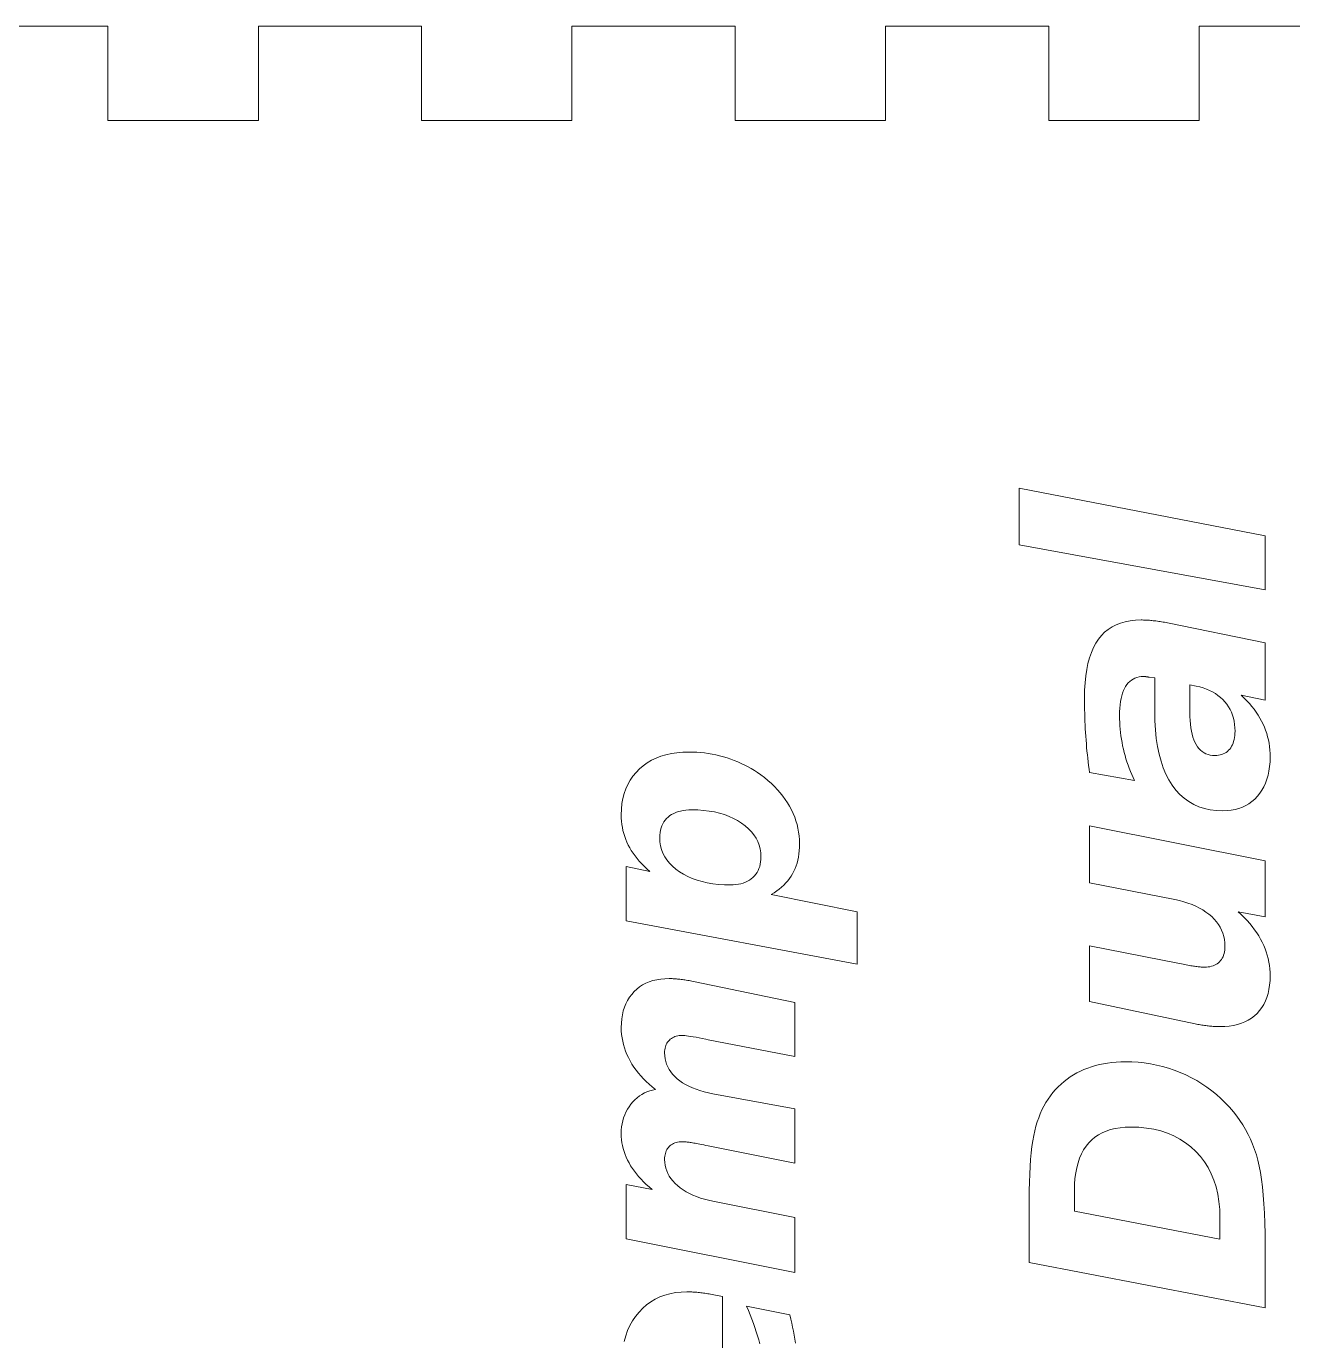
# Model space of a CAD drawing. Header units: millimetres. Extents: x 0 to 555, y 0 to 274.
# Drawn here: x 417.5 to 457.88, y 232.11 to 274 of the extents above; entities that cross this region are included whole.
import ezdxf

# ---------------------------------------------------------------- set-up
doc = ezdxf.new("R2010")
doc.units = ezdxf.units.MM
doc.layers.get('0').update_dxf_attribs({"linetype": 'CONTINUOUS', "lineweight": 0})
doc.layers.add('noname', color=1, linetype='CONTINUOUS', lineweight=0)

msp = doc.modelspace()

# ---------------------------------------------------------------- linework, layer by layer
for p, q in [((414.9, 274), (420.1, 274)), ((420.1, 274), (420.1, 271)), ((424.9, 271), (424.9, 274)), ((424.9, 274), (430.1, 274)), ((430.1, 274), (430.1, 271)), ((434.9, 271), (434.9, 274)), ((434.9, 274), (440.1, 274)), ((440.1, 274), (440.1, 271)), ((444.9, 271), (444.9, 274)), ((444.9, 274), (450.1, 274)), ((450.1, 274), (450.1, 271)), ((454.9, 271), (454.9, 274)), ((454.9, 274), (460.1, 274)), ((420.1, 271), (424.9, 271)), ((430.1, 271), (434.9, 271)), ((440.1, 271), (444.9, 271)), ((450.1, 271), (454.9, 271))]:
    msp.add_line(p, q)
for points in [[(449.16, 257.48), (449.16, 259.28), (457, 257.765), (457, 256.04), (449.16, 257.48)], [(453.89, 254.988), (457, 254.353), (457, 252.528), (456.237, 252.68), (456.33, 252.592), (456.417, 252.504), (456.499, 252.414), (456.576, 252.324), (456.648, 252.233), (456.715, 252.14), (456.778, 252.047), (456.835, 251.952), (456.888, 251.857), (456.935, 251.76), (456.978, 251.663), (457.016, 251.564), (457.05, 251.463), (457.079, 251.36), (457.104, 251.256), (457.124, 251.15), (457.14, 251.043), (457.151, 250.934), (457.158, 250.823), (457.16, 250.71), (457.156, 250.556), (457.144, 250.408), (457.123, 250.267), (457.095, 250.132), (457.058, 250.004), (457.013, 249.882), (456.96, 249.767), (456.899, 249.658), (456.83, 249.556), (456.753, 249.46), (456.668, 249.373), (456.578, 249.294), (456.483, 249.225), (456.381, 249.166), (456.274, 249.115), (456.162, 249.074), (456.044, 249.041), (455.92, 249.018), (455.79, 249.005), (455.655, 249), (455.449, 249.008), (455.253, 249.033), (455.067, 249.073), (454.89, 249.13), (454.724, 249.203), (454.567, 249.293), (454.421, 249.398), (454.284, 249.52), (454.157, 249.658), (454.04, 249.812), (453.934, 249.983), (453.838, 250.167), (453.754, 250.366), (453.682, 250.579), (453.62, 250.807), (453.57, 251.049), (453.53, 251.305), (453.502, 251.576), (453.486, 251.861), (453.48, 252.16), (453.48, 253.235), (453.3, 253.255), (453.284, 253.258), (453.27, 253.261), (453.256, 253.264), (453.243, 253.267), (453.231, 253.269), (453.22, 253.271), (453.21, 253.272), (453.201, 253.273), (453.192, 253.274), (453.185, 253.275), (453.178, 253.275), (453.171, 253.276), (453.165, 253.276), (453.158, 253.277), (453.152, 253.277), (453.146, 253.277), (453.14, 253.277), (453.134, 253.277), (453.128, 253.277), (453.123, 253.278), (453.049, 253.274), (452.979, 253.265), (452.913, 253.249), (452.85, 253.227), (452.791, 253.199), (452.736, 253.165), (452.685, 253.124), (452.637, 253.077), (452.593, 253.024), (452.553, 252.965), (452.516, 252.899), (452.483, 252.828), (452.454, 252.75), (452.429, 252.667), (452.408, 252.577), (452.391, 252.481), (452.377, 252.379), (452.368, 252.271), (452.362, 252.157), (452.36, 252.038), (452.361, 251.927), (452.365, 251.818), (452.371, 251.709), (452.379, 251.601), (452.39, 251.493), (452.403, 251.386), (452.419, 251.28), (452.437, 251.174), (452.457, 251.069), (452.48, 250.965), (452.505, 250.861), (452.533, 250.758), (452.563, 250.656), (452.595, 250.555), (452.63, 250.454), (452.667, 250.354), (452.707, 250.254), (452.749, 250.155), (452.793, 250.057), (452.84, 249.96), (451.4, 250.215), (451.385, 250.328), (451.37, 250.442), (451.357, 250.556), (451.344, 250.671), (451.332, 250.787), (451.32, 250.903), (451.31, 251.019), (451.3, 251.137), (451.291, 251.254), (451.283, 251.373), (451.274, 251.491), (451.267, 251.611), (451.261, 251.732), (451.255, 251.854), (451.251, 251.976), (451.247, 252.1), (451.244, 252.224), (451.242, 252.349), (451.24, 252.475), (451.24, 252.603), (451.244, 252.847), (451.258, 253.079), (451.28, 253.297), (451.312, 253.503), (451.352, 253.696), (451.401, 253.876), (451.459, 254.043), (451.526, 254.198), (451.602, 254.339), (451.688, 254.467), (451.781, 254.584), (451.884, 254.688), (451.997, 254.78), (452.118, 254.86), (452.249, 254.927), (452.39, 254.982), (452.54, 255.025), (452.699, 255.056), (452.867, 255.074), (453.045, 255.08), (453.081, 255.08), (453.117, 255.079), (453.155, 255.078), (453.193, 255.076), (453.231, 255.074), (453.271, 255.072), (453.311, 255.069), (453.351, 255.066), (453.393, 255.062), (453.435, 255.058), (453.477, 255.053), (453.52, 255.048), (453.564, 255.042), (453.609, 255.036), (453.654, 255.029), (453.7, 255.021), (453.746, 255.014), (453.793, 255.005), (453.841, 254.997), (453.89, 254.988)], [(454.6, 252.14), (454.602, 252.007), (454.608, 251.88), (454.618, 251.76), (454.632, 251.647), (454.651, 251.541), (454.673, 251.441), (454.699, 251.347), (454.73, 251.261), (454.764, 251.181), (454.803, 251.108), (454.845, 251.041), (454.891, 250.982), (454.941, 250.93), (454.995, 250.885), (455.053, 250.847), (455.115, 250.816), (455.18, 250.791), (455.25, 250.774), (455.323, 250.763), (455.4, 250.76), (455.458, 250.762), (455.514, 250.768), (455.567, 250.778), (455.618, 250.793), (455.666, 250.811), (455.712, 250.834), (455.755, 250.86), (455.796, 250.891), (455.834, 250.926), (455.87, 250.965), (455.902, 251.008), (455.931, 251.054), (455.957, 251.103), (455.979, 251.156), (455.997, 251.211), (456.013, 251.27), (456.025, 251.331), (456.033, 251.396), (456.038, 251.464), (456.04, 251.535), (456.037, 251.645), (456.027, 251.752), (456.011, 251.854), (455.988, 251.953), (455.959, 252.049), (455.923, 252.14), (455.881, 252.228), (455.832, 252.313), (455.777, 252.393), (455.715, 252.47), (455.647, 252.543), (455.574, 252.611), (455.496, 252.674), (455.413, 252.732), (455.324, 252.785), (455.23, 252.833), (455.13, 252.876), (455.025, 252.914), (454.915, 252.947), (454.8, 252.975), (454.6, 253.017), (454.6, 252.14)], [(441.251, 246.331), (443.997, 245.779), (443.997, 244.114), (436.624, 245.496), (436.624, 247.226), (437.38, 247.068), (437.289, 247.149), (437.204, 247.23), (437.123, 247.312), (437.047, 247.395), (436.976, 247.478), (436.909, 247.563), (436.848, 247.648), (436.792, 247.734), (436.74, 247.821), (436.694, 247.908), (436.651, 247.997), (436.613, 248.088), (436.58, 248.18), (436.551, 248.274), (436.526, 248.37), (436.506, 248.467), (436.49, 248.566), (436.479, 248.667), (436.473, 248.769), (436.47, 248.873), (436.476, 249.054), (436.494, 249.227), (436.523, 249.392), (436.563, 249.55), (436.616, 249.7), (436.679, 249.842), (436.755, 249.977), (436.842, 250.104), (436.941, 250.223), (437.051, 250.334), (437.171, 250.437), (437.299, 250.528), (437.436, 250.609), (437.582, 250.678), (437.735, 250.738), (437.897, 250.786), (438.068, 250.824), (438.247, 250.85), (438.434, 250.867), (438.63, 250.872), (438.755, 250.87), (438.879, 250.865), (439.002, 250.855), (439.124, 250.842), (439.246, 250.825), (439.367, 250.805), (439.488, 250.78), (439.607, 250.752), (439.726, 250.72), (439.845, 250.685), (439.961, 250.646), (440.076, 250.603), (440.188, 250.558), (440.299, 250.509), (440.407, 250.456), (440.513, 250.401), (440.617, 250.342), (440.72, 250.279), (440.82, 250.214), (440.918, 250.145), (441.036, 250.055), (441.149, 249.963), (441.256, 249.868), (441.357, 249.771), (441.452, 249.672), (441.541, 249.571), (441.624, 249.467), (441.702, 249.361), (441.773, 249.252), (441.839, 249.142), (441.899, 249.029), (441.952, 248.916), (442, 248.8), (442.04, 248.683), (442.075, 248.564), (442.103, 248.444), (442.125, 248.322), (442.141, 248.198), (442.15, 248.073), (442.154, 247.946), (442.151, 247.836), (442.145, 247.728), (442.134, 247.625), (442.119, 247.524), (442.099, 247.427), (442.075, 247.333), (442.047, 247.242), (442.014, 247.155), (441.977, 247.072), (441.935, 246.991), (441.889, 246.914), (441.837, 246.84), (441.781, 246.767), (441.72, 246.698), (441.654, 246.631), (441.583, 246.566), (441.507, 246.503), (441.427, 246.444), (441.341, 246.386), (441.251, 246.331)], [(441.251, 246.331), (443.997, 245.779), (443.997, 244.114), (436.624, 245.496), (436.624, 247.226), (437.38, 247.068), (437.289, 247.149), (437.204, 247.23), (437.123, 247.312), (437.047, 247.395), (436.976, 247.478), (436.909, 247.563), (436.848, 247.648), (436.792, 247.734), (436.74, 247.821), (436.694, 247.908), (436.651, 247.997), (436.613, 248.088), (436.58, 248.18), (436.551, 248.274), (436.526, 248.37), (436.506, 248.467), (436.49, 248.566), (436.479, 248.667), (436.473, 248.769), (436.47, 248.873), (436.476, 249.054), (436.494, 249.227), (436.523, 249.392), (436.563, 249.55), (436.616, 249.7), (436.679, 249.842), (436.755, 249.977), (436.842, 250.104), (436.941, 250.223), (437.051, 250.334), (437.171, 250.437), (437.299, 250.528), (437.436, 250.609), (437.582, 250.678), (437.735, 250.738), (437.897, 250.786), (438.068, 250.824), (438.247, 250.85), (438.434, 250.867), (438.63, 250.872), (438.755, 250.87), (438.879, 250.865), (439.002, 250.855), (439.124, 250.842), (439.246, 250.825), (439.367, 250.805), (439.488, 250.78), (439.607, 250.752), (439.726, 250.72), (439.845, 250.685), (439.961, 250.646), (440.076, 250.603), (440.188, 250.558), (440.299, 250.509), (440.407, 250.456), (440.513, 250.401), (440.617, 250.342), (440.72, 250.279), (440.82, 250.214), (440.918, 250.145), (441.036, 250.055), (441.149, 249.963), (441.256, 249.868), (441.357, 249.771), (441.452, 249.672), (441.541, 249.571), (441.624, 249.467), (441.702, 249.361), (441.773, 249.252), (441.839, 249.142), (441.899, 249.029), (441.952, 248.916), (442, 248.8), (442.04, 248.683), (442.075, 248.564), (442.103, 248.444), (442.125, 248.322), (442.141, 248.198), (442.15, 248.073), (442.154, 247.946), (442.151, 247.836), (442.145, 247.728), (442.134, 247.625), (442.119, 247.524), (442.099, 247.427), (442.075, 247.333), (442.047, 247.242), (442.014, 247.155), (441.977, 247.072), (441.935, 246.991), (441.889, 246.914), (441.837, 246.84), (441.781, 246.767), (441.72, 246.698), (441.654, 246.631), (441.583, 246.566), (441.507, 246.503), (441.427, 246.444), (441.341, 246.386), (441.251, 246.331)], [(437.699, 248.141), (437.705, 248.01), (437.724, 247.885), (437.756, 247.764), (437.799, 247.648), (437.856, 247.537), (437.925, 247.431), (438.006, 247.33), (438.1, 247.234), (438.207, 247.142), (438.326, 247.056), (438.455, 246.976), (438.591, 246.905), (438.735, 246.842), (438.887, 246.787), (439.046, 246.741), (439.213, 246.703), (439.387, 246.674), (439.569, 246.653), (439.758, 246.64), (439.955, 246.636), (440.044, 246.638), (440.129, 246.646), (440.21, 246.657), (440.287, 246.674), (440.36, 246.695), (440.43, 246.722), (440.495, 246.752), (440.557, 246.788), (440.614, 246.828), (440.668, 246.874), (440.717, 246.923), (440.76, 246.976), (440.799, 247.033), (440.832, 247.093), (440.861, 247.157), (440.884, 247.225), (440.902, 247.297), (440.915, 247.372), (440.922, 247.451), (440.925, 247.534), (440.919, 247.661), (440.9, 247.785), (440.869, 247.903), (440.826, 248.017), (440.771, 248.127), (440.703, 248.232), (440.623, 248.332), (440.53, 248.428), (440.425, 248.52), (440.308, 248.606), (440.181, 248.687), (440.047, 248.758), (439.907, 248.822), (439.759, 248.877), (439.604, 248.923), (439.443, 248.961), (439.274, 248.991), (439.098, 249.012), (438.916, 249.025), (438.726, 249.029), (438.628, 249.027), (438.535, 249.02), (438.447, 249.008), (438.364, 248.992), (438.285, 248.972), (438.211, 248.947), (438.142, 248.917), (438.077, 248.883), (438.018, 248.844), (437.963, 248.801), (437.913, 248.753), (437.868, 248.701), (437.829, 248.646), (437.794, 248.586), (437.765, 248.522), (437.741, 248.454), (437.723, 248.382), (437.71, 248.305), (437.702, 248.225), (437.699, 248.141)], [(437.699, 248.141), (437.705, 248.01), (437.724, 247.885), (437.756, 247.764), (437.799, 247.648), (437.856, 247.537), (437.925, 247.431), (438.006, 247.33), (438.1, 247.234), (438.207, 247.142), (438.326, 247.056), (438.455, 246.976), (438.591, 246.905), (438.735, 246.842), (438.887, 246.787), (439.046, 246.741), (439.213, 246.703), (439.387, 246.674), (439.569, 246.653), (439.758, 246.64), (439.955, 246.636), (440.044, 246.638), (440.129, 246.646), (440.21, 246.657), (440.287, 246.674), (440.36, 246.695), (440.43, 246.722), (440.495, 246.752), (440.557, 246.788), (440.614, 246.828), (440.668, 246.874), (440.717, 246.923), (440.76, 246.976), (440.799, 247.033), (440.832, 247.093), (440.861, 247.157), (440.884, 247.225), (440.902, 247.297), (440.915, 247.372), (440.922, 247.451), (440.925, 247.534), (440.919, 247.661), (440.9, 247.785), (440.869, 247.903), (440.826, 248.017), (440.771, 248.127), (440.703, 248.232), (440.623, 248.332), (440.53, 248.428), (440.425, 248.52), (440.308, 248.606), (440.181, 248.687), (440.047, 248.758), (439.907, 248.822), (439.759, 248.877), (439.604, 248.923), (439.443, 248.961), (439.274, 248.991), (439.098, 249.012), (438.916, 249.025), (438.726, 249.029), (438.628, 249.027), (438.535, 249.02), (438.447, 249.008), (438.364, 248.992), (438.285, 248.972), (438.211, 248.947), (438.142, 248.917), (438.077, 248.883), (438.018, 248.844), (437.963, 248.801), (437.913, 248.753), (437.868, 248.701), (437.829, 248.646), (437.794, 248.586), (437.765, 248.522), (437.741, 248.454), (437.723, 248.382), (437.71, 248.305), (437.702, 248.225), (437.699, 248.141)], [(454.772, 242.208), (451.4, 242.92), (451.4, 244.692), (454.275, 244.132), (454.33, 244.121), (454.384, 244.11), (454.436, 244.099), (454.486, 244.089), (454.534, 244.08), (454.581, 244.071), (454.627, 244.063), (454.67, 244.056), (454.712, 244.049), (454.752, 244.043), (454.791, 244.037), (454.828, 244.033), (454.864, 244.028), (454.897, 244.025), (454.929, 244.022), (454.96, 244.019), (454.989, 244.017), (455.016, 244.016), (455.041, 244.015), (455.065, 244.015), (455.126, 244.017), (455.184, 244.022), (455.239, 244.031), (455.291, 244.043), (455.341, 244.058), (455.388, 244.077), (455.432, 244.1), (455.473, 244.125), (455.512, 244.155), (455.548, 244.188), (455.58, 244.224), (455.61, 244.262), (455.635, 244.305), (455.658, 244.35), (455.677, 244.398), (455.692, 244.449), (455.704, 244.502), (455.713, 244.56), (455.718, 244.619), (455.72, 244.683), (455.716, 244.79), (455.703, 244.895), (455.682, 244.997), (455.652, 245.096), (455.614, 245.192), (455.568, 245.285), (455.513, 245.374), (455.45, 245.461), (455.378, 245.544), (455.298, 245.625), (455.209, 245.702), (455.114, 245.773), (455.013, 245.84), (454.905, 245.901), (454.79, 245.958), (454.669, 246.01), (454.541, 246.057), (454.406, 246.099), (454.265, 246.136), (454.118, 246.168), (451.4, 246.7), (451.4, 248.52), (457, 247.4), (457, 245.62), (456.14, 245.782), (456.24, 245.69), (456.335, 245.596), (456.424, 245.501), (456.509, 245.405), (456.588, 245.308), (456.662, 245.21), (456.731, 245.112), (456.795, 245.012), (456.854, 244.912), (456.907, 244.81), (456.955, 244.708), (456.998, 244.605), (457.036, 244.5), (457.069, 244.395), (457.097, 244.288), (457.12, 244.18), (457.137, 244.071), (457.15, 243.961), (457.157, 243.85), (457.16, 243.738), (457.156, 243.587), (457.143, 243.443), (457.123, 243.307), (457.094, 243.177), (457.056, 243.054), (457.011, 242.938), (456.957, 242.829), (456.894, 242.726), (456.824, 242.631), (456.745, 242.543), (456.658, 242.462), (456.564, 242.39), (456.464, 242.327), (456.356, 242.272), (456.242, 242.226), (456.121, 242.188), (455.993, 242.158), (455.858, 242.137), (455.716, 242.124), (455.567, 242.12), (455.531, 242.12), (455.495, 242.121), (455.458, 242.122), (455.42, 242.124), (455.382, 242.126), (455.344, 242.128), (455.306, 242.131), (455.267, 242.134), (455.227, 242.138), (455.188, 242.142), (455.147, 242.147), (455.107, 242.152), (455.066, 242.158), (455.025, 242.164), (454.984, 242.17), (454.942, 242.177), (454.9, 242.184), (454.858, 242.191), (454.815, 242.199), (454.772, 242.208)], [(437.565, 240.12), (437.461, 240.201), (437.363, 240.285), (437.269, 240.37), (437.18, 240.458), (437.097, 240.548), (437.018, 240.64), (436.945, 240.734), (436.876, 240.83), (436.812, 240.929), (436.754, 241.03), (436.7, 241.132), (436.652, 241.236), (436.609, 241.34), (436.572, 241.445), (436.541, 241.551), (436.516, 241.658), (436.496, 241.765), (436.482, 241.874), (436.473, 241.983), (436.47, 242.093), (436.475, 242.235), (436.487, 242.37), (436.507, 242.5), (436.536, 242.623), (436.573, 242.741), (436.618, 242.852), (436.671, 242.957), (436.733, 243.056), (436.803, 243.149), (436.881, 243.235), (436.965, 243.315), (437.056, 243.386), (437.153, 243.448), (437.256, 243.502), (437.365, 243.548), (437.48, 243.586), (437.601, 243.615), (437.729, 243.636), (437.862, 243.649), (438.002, 243.653), (438.032, 243.653), (438.063, 243.652), (438.095, 243.651), (438.128, 243.649), (438.161, 243.647), (438.196, 243.644), (438.231, 243.641), (438.267, 243.637), (438.304, 243.633), (438.342, 243.629), (438.381, 243.624), (438.42, 243.619), (438.461, 243.614), (438.503, 243.608), (438.545, 243.601), (438.589, 243.594), (438.634, 243.587), (438.68, 243.579), (438.726, 243.57), (438.774, 243.562), (442, 242.885), (442, 241.164), (439.24, 241.702), (439.168, 241.716), (439.055, 241.74), (438.951, 241.761), (438.854, 241.78), (438.767, 241.796), (438.687, 241.81), (438.616, 241.821), (438.554, 241.83), (438.5, 241.836), (438.454, 241.84), (438.417, 241.841), (438.366, 241.839), (438.317, 241.835), (438.27, 241.827), (438.225, 241.817), (438.183, 241.804), (438.143, 241.787), (438.105, 241.768), (438.069, 241.746), (438.035, 241.72), (438.004, 241.692), (437.975, 241.661), (437.95, 241.628), (437.927, 241.593), (437.907, 241.556), (437.891, 241.516), (437.877, 241.475), (437.866, 241.431), (437.859, 241.385), (437.854, 241.337), (437.853, 241.286), (437.857, 241.19), (437.869, 241.097), (437.889, 241.007), (437.917, 240.92), (437.953, 240.836), (437.997, 240.755), (438.049, 240.677), (438.109, 240.602), (438.177, 240.53), (438.254, 240.461), (438.337, 240.395), (438.427, 240.333), (438.524, 240.275), (438.627, 240.221), (438.738, 240.17), (438.855, 240.124), (438.98, 240.081), (439.111, 240.042), (439.249, 240.007), (439.394, 239.976), (442, 239.506), (442, 237.768), (439.238, 238.322), (439.168, 238.336), (439.103, 238.349), (439.04, 238.362), (438.981, 238.373), (438.926, 238.384), (438.874, 238.393), (438.826, 238.402), (438.781, 238.41), (438.74, 238.417), (438.702, 238.423), (438.667, 238.429), (438.633, 238.434), (438.6, 238.438), (438.569, 238.442), (438.539, 238.445), (438.511, 238.447), (438.485, 238.449), (438.46, 238.451), (438.436, 238.452), (438.414, 238.452), (438.363, 238.451), (438.313, 238.446), (438.266, 238.439), (438.222, 238.428), (438.179, 238.415), (438.139, 238.398), (438.101, 238.379), (438.066, 238.357), (438.033, 238.331), (438.002, 238.303), (437.973, 238.272), (437.948, 238.239), (437.926, 238.203), (437.906, 238.165), (437.89, 238.125), (437.877, 238.082), (437.866, 238.037), (437.859, 237.99), (437.854, 237.94), (437.853, 237.888), (437.857, 237.794), (437.869, 237.703), (437.89, 237.613), (437.919, 237.526), (437.957, 237.442), (438.002, 237.359), (438.056, 237.279), (438.119, 237.201), (438.189, 237.126), (438.268, 237.053), (438.354, 236.983), (438.445, 236.918), (438.543, 236.858), (438.646, 236.802), (438.756, 236.75), (438.871, 236.702), (438.993, 236.659), (439.12, 236.62), (439.254, 236.586), (439.394, 236.556), (442, 236.038), (442, 234.283), (436.624, 235.358), (436.624, 237.091), (437.454, 236.933), (437.359, 237.013), (437.268, 237.093), (437.182, 237.175), (437.102, 237.258), (437.025, 237.341), (436.954, 237.426), (436.888, 237.512), (436.826, 237.599), (436.769, 237.686), (436.718, 237.775), (436.671, 237.865), (436.629, 237.956), (436.592, 238.048), (436.559, 238.14), (436.532, 238.234), (436.51, 238.328), (436.493, 238.422), (436.48, 238.518), (436.473, 238.614), (436.47, 238.711), (436.473, 238.819), (436.483, 238.923), (436.498, 239.024), (436.52, 239.122), (436.547, 239.218), (436.581, 239.31), (436.621, 239.399), (436.667, 239.485), (436.719, 239.567), (436.778, 239.647), (436.84, 239.723), (436.907, 239.792), (436.976, 239.855), (437.05, 239.912), (437.127, 239.962), (437.207, 240.006), (437.291, 240.044), (437.379, 240.076), (437.47, 240.101), (437.565, 240.12)], [(437.565, 240.12), (437.461, 240.201), (437.363, 240.285), (437.269, 240.37), (437.18, 240.458), (437.097, 240.548), (437.018, 240.64), (436.945, 240.734), (436.876, 240.83), (436.812, 240.929), (436.754, 241.03), (436.7, 241.132), (436.652, 241.236), (436.609, 241.34), (436.572, 241.445), (436.541, 241.551), (436.516, 241.658), (436.496, 241.765), (436.482, 241.874), (436.473, 241.983), (436.47, 242.093), (436.475, 242.235), (436.487, 242.37), (436.507, 242.5), (436.536, 242.623), (436.573, 242.741), (436.618, 242.852), (436.671, 242.957), (436.733, 243.056), (436.803, 243.149), (436.881, 243.235), (436.965, 243.315), (437.056, 243.386), (437.153, 243.448), (437.256, 243.502), (437.365, 243.548), (437.48, 243.586), (437.601, 243.615), (437.729, 243.636), (437.862, 243.649), (438.002, 243.653), (438.032, 243.653), (438.063, 243.652), (438.095, 243.651), (438.128, 243.649), (438.161, 243.647), (438.196, 243.644), (438.231, 243.641), (438.267, 243.637), (438.304, 243.633), (438.342, 243.629), (438.381, 243.624), (438.42, 243.619), (438.461, 243.614), (438.503, 243.608), (438.545, 243.601), (438.589, 243.594), (438.634, 243.587), (438.68, 243.579), (438.726, 243.57), (438.774, 243.562), (442, 242.885), (442, 241.164), (439.24, 241.702), (439.168, 241.716), (439.055, 241.74), (438.951, 241.761), (438.854, 241.78), (438.767, 241.796), (438.687, 241.81), (438.616, 241.821), (438.554, 241.83), (438.5, 241.836), (438.454, 241.84), (438.417, 241.841), (438.366, 241.839), (438.317, 241.835), (438.27, 241.827), (438.225, 241.817), (438.183, 241.804), (438.143, 241.787), (438.105, 241.768), (438.069, 241.746), (438.035, 241.72), (438.004, 241.692), (437.975, 241.661), (437.95, 241.628), (437.927, 241.593), (437.907, 241.556), (437.891, 241.516), (437.877, 241.475), (437.866, 241.431), (437.859, 241.385), (437.854, 241.337), (437.853, 241.286), (437.857, 241.19), (437.869, 241.097), (437.889, 241.007), (437.917, 240.92), (437.953, 240.836), (437.997, 240.755), (438.049, 240.677), (438.109, 240.602), (438.177, 240.53), (438.254, 240.461), (438.337, 240.395), (438.427, 240.333), (438.524, 240.275), (438.627, 240.221), (438.738, 240.17), (438.855, 240.124), (438.98, 240.081), (439.111, 240.042), (439.249, 240.007), (439.394, 239.976), (442, 239.506), (442, 237.768), (439.238, 238.322), (439.168, 238.336), (439.103, 238.349), (439.04, 238.362), (438.981, 238.373), (438.926, 238.384), (438.874, 238.393), (438.826, 238.402), (438.781, 238.41), (438.74, 238.417), (438.702, 238.423), (438.667, 238.429), (438.633, 238.434), (438.6, 238.438), (438.569, 238.442), (438.539, 238.445), (438.511, 238.447), (438.485, 238.449), (438.46, 238.451), (438.436, 238.452), (438.414, 238.452), (438.363, 238.451), (438.313, 238.446), (438.266, 238.439), (438.222, 238.428), (438.179, 238.415), (438.139, 238.398), (438.101, 238.379), (438.066, 238.357), (438.033, 238.331), (438.002, 238.303), (437.973, 238.272), (437.948, 238.239), (437.926, 238.203), (437.906, 238.165), (437.89, 238.125), (437.877, 238.082), (437.866, 238.037), (437.859, 237.99), (437.854, 237.94), (437.853, 237.888), (437.857, 237.794), (437.869, 237.703), (437.89, 237.613), (437.919, 237.526), (437.957, 237.442), (438.002, 237.359), (438.056, 237.279), (438.119, 237.201), (438.189, 237.126), (438.268, 237.053), (438.354, 236.983), (438.445, 236.918), (438.543, 236.858), (438.646, 236.802), (438.756, 236.75), (438.871, 236.702), (438.993, 236.659), (439.12, 236.62), (439.254, 236.586), (439.394, 236.556), (442, 236.038), (442, 234.283), (436.624, 235.358), (436.624, 237.091), (437.454, 236.933), (437.359, 237.013), (437.268, 237.093), (437.182, 237.175), (437.102, 237.258), (437.025, 237.341), (436.954, 237.426), (436.888, 237.512), (436.826, 237.599), (436.769, 237.686), (436.718, 237.775), (436.671, 237.865), (436.629, 237.956), (436.592, 238.048), (436.559, 238.14), (436.532, 238.234), (436.51, 238.328), (436.493, 238.422), (436.48, 238.518), (436.473, 238.614), (436.47, 238.711), (436.473, 238.819), (436.483, 238.923), (436.498, 239.024), (436.52, 239.122), (436.547, 239.218), (436.581, 239.31), (436.621, 239.399), (436.667, 239.485), (436.719, 239.567), (436.778, 239.647), (436.84, 239.723), (436.907, 239.792), (436.976, 239.855), (437.05, 239.912), (437.127, 239.962), (437.207, 240.006), (437.291, 240.044), (437.379, 240.076), (437.47, 240.101), (437.565, 240.12)], [(449.48, 234.6), (449.48, 236.608), (449.482, 236.893), (449.487, 237.163), (449.496, 237.419), (449.508, 237.66), (449.524, 237.887), (449.543, 238.099), (449.566, 238.296), (449.592, 238.479), (449.622, 238.647), (449.655, 238.8), (449.692, 238.944), (449.733, 239.083), (449.78, 239.217), (449.831, 239.346), (449.886, 239.471), (449.947, 239.59), (450.012, 239.704), (450.081, 239.814), (450.156, 239.918), (450.235, 240.017), (450.318, 240.113), (450.405, 240.203), (450.495, 240.288), (450.589, 240.369), (450.686, 240.445), (450.787, 240.516), (450.891, 240.582), (450.999, 240.644), (451.11, 240.701), (451.225, 240.752), (451.343, 240.8), (451.464, 240.842), (451.588, 240.879), (451.715, 240.911), (451.846, 240.938), (451.979, 240.96), (452.115, 240.978), (452.255, 240.99), (452.397, 240.998), (452.543, 241), (452.746, 240.996), (452.947, 240.983), (453.145, 240.962), (453.342, 240.933), (453.536, 240.895), (453.727, 240.849), (453.916, 240.794), (454.103, 240.731), (454.288, 240.66), (454.47, 240.58), (454.648, 240.493), (454.82, 240.399), (454.986, 240.299), (455.146, 240.191), (455.301, 240.077), (455.45, 239.956), (455.593, 239.828), (455.73, 239.693), (455.862, 239.551), (455.988, 239.403), (456.094, 239.268), (456.195, 239.129), (456.289, 238.986), (456.377, 238.838), (456.458, 238.686), (456.533, 238.53), (456.602, 238.37), (456.664, 238.205), (456.72, 238.036), (456.77, 237.863), (456.814, 237.678), (456.853, 237.475), (456.887, 237.253), (456.917, 237.012), (456.942, 236.752), (456.963, 236.473), (456.979, 236.176), (456.991, 235.859), (456.998, 235.524), (457, 235.17), (457, 233.16), (449.48, 234.6)], [(450.92, 236.235), (455.56, 235.347), (455.56, 236.032), (455.552, 236.293), (455.529, 236.543), (455.491, 236.782), (455.437, 237.01), (455.368, 237.226), (455.284, 237.432), (455.184, 237.626), (455.069, 237.809), (454.938, 237.981), (454.793, 238.142), (454.633, 238.29), (454.463, 238.422), (454.282, 238.539), (454.09, 238.64), (453.887, 238.726), (453.674, 238.796), (453.45, 238.85), (453.215, 238.889), (452.969, 238.912), (452.712, 238.92), (452.54, 238.915), (452.376, 238.9), (452.22, 238.874), (452.074, 238.839), (451.936, 238.793), (451.806, 238.737), (451.685, 238.671), (451.573, 238.595), (451.47, 238.509), (451.375, 238.412), (451.289, 238.306), (451.211, 238.19), (451.143, 238.063), (451.084, 237.927), (451.034, 237.781), (450.993, 237.625), (450.961, 237.459), (450.938, 237.284), (450.925, 237.098), (450.92, 236.903), (450.92, 236.235)], [(436.561, 232.083), (436.612, 232.262), (436.674, 232.432), (436.748, 232.593), (436.833, 232.744), (436.929, 232.887), (437.037, 233.021), (437.154, 233.144), (437.279, 233.254), (437.412, 233.351), (437.553, 233.436), (437.702, 233.507), (437.859, 233.565), (438.024, 233.61), (438.196, 233.643), (438.377, 233.662), (438.566, 233.669), (438.603, 233.669), (438.641, 233.668), (438.68, 233.667), (438.719, 233.665), (438.758, 233.663), (438.798, 233.66), (438.838, 233.657), (438.879, 233.653), (438.92, 233.649), (438.962, 233.645), (439.004, 233.64), (439.047, 233.635), (439.09, 233.629), (439.135, 233.623), (439.18, 233.616), (439.226, 233.609), (439.273, 233.6), (439.32, 233.592), (439.369, 233.583), (439.418, 233.573)], [(436.561, 232.083), (436.612, 232.262), (436.674, 232.432), (436.748, 232.593), (436.833, 232.744), (436.929, 232.887), (437.037, 233.021), (437.154, 233.144), (437.279, 233.254), (437.412, 233.351), (437.553, 233.436), (437.702, 233.507), (437.859, 233.565), (438.024, 233.61), (438.196, 233.643), (438.377, 233.662), (438.566, 233.669), (438.603, 233.669), (438.641, 233.668), (438.68, 233.667), (438.719, 233.665), (438.758, 233.663), (438.798, 233.66), (438.838, 233.657), (438.879, 233.653), (438.92, 233.649), (438.962, 233.645), (439.004, 233.64), (439.047, 233.635), (439.09, 233.629), (439.135, 233.623), (439.18, 233.616), (439.226, 233.609), (439.273, 233.6), (439.32, 233.592), (439.369, 233.583), (439.418, 233.573)], [(439.418, 233.573), (439.696, 233.522), (439.696, 229.378)], [(439.418, 233.573), (439.696, 233.522), (439.696, 229.378)], [(440.892, 232.01), (440.856, 232.138), (440.818, 232.268), (440.776, 232.398), (440.732, 232.53), (440.684, 232.663), (440.633, 232.797), (440.58, 232.933), (440.523, 233.07), (440.464, 233.208), (441.846, 232.932), (441.877, 232.803), (441.906, 232.675), (441.933, 232.547), (441.958, 232.419), (441.982, 232.291), (442.004, 232.163), (442.025, 232.035)], [(440.892, 232.01), (440.856, 232.138), (440.818, 232.268), (440.776, 232.398), (440.732, 232.53), (440.684, 232.663), (440.633, 232.797), (440.58, 232.933), (440.523, 233.07), (440.464, 233.208), (441.846, 232.932), (441.877, 232.803), (441.906, 232.675), (441.933, 232.547), (441.958, 232.419), (441.982, 232.291), (442.004, 232.163), (442.025, 232.035)]]:
    msp.add_lwpolyline(points)
at = {"layer": 'noname'}
for points in [[(449.16, 257.48), (449.16, 259.28), (457, 257.765), (457, 256.04), (449.16, 257.48)], [(453.89, 254.988), (457, 254.353), (457, 252.528), (456.237, 252.68), (456.33, 252.592), (456.417, 252.504), (456.499, 252.414), (456.576, 252.324), (456.648, 252.233), (456.715, 252.14), (456.778, 252.047), (456.835, 251.952), (456.888, 251.857), (456.935, 251.76), (456.978, 251.663), (457.016, 251.564), (457.05, 251.463), (457.079, 251.36), (457.104, 251.256), (457.124, 251.15), (457.14, 251.043), (457.151, 250.934), (457.158, 250.823), (457.16, 250.71), (457.156, 250.556), (457.144, 250.408), (457.123, 250.267), (457.095, 250.132), (457.058, 250.004), (457.013, 249.882), (456.96, 249.767), (456.899, 249.658), (456.83, 249.556), (456.753, 249.46), (456.668, 249.373), (456.578, 249.294), (456.483, 249.225), (456.381, 249.166), (456.274, 249.115), (456.162, 249.074), (456.044, 249.041), (455.92, 249.018), (455.79, 249.005), (455.655, 249), (455.449, 249.008), (455.253, 249.033), (455.067, 249.073), (454.89, 249.13), (454.724, 249.203), (454.567, 249.293), (454.421, 249.398), (454.284, 249.52), (454.157, 249.658), (454.04, 249.812), (453.934, 249.983), (453.838, 250.167), (453.754, 250.366), (453.682, 250.579), (453.62, 250.807), (453.57, 251.049), (453.53, 251.305), (453.502, 251.576), (453.486, 251.861), (453.48, 252.16), (453.48, 253.235), (453.3, 253.255), (453.284, 253.258), (453.27, 253.261), (453.256, 253.264), (453.243, 253.267), (453.231, 253.269), (453.22, 253.271), (453.21, 253.272), (453.201, 253.273), (453.192, 253.274), (453.185, 253.275), (453.178, 253.275), (453.171, 253.276), (453.165, 253.276), (453.158, 253.277), (453.152, 253.277), (453.146, 253.277), (453.14, 253.277), (453.134, 253.277), (453.128, 253.277), (453.123, 253.278), (453.049, 253.274), (452.979, 253.265), (452.913, 253.249), (452.85, 253.227), (452.791, 253.199), (452.736, 253.165), (452.685, 253.124), (452.637, 253.077), (452.593, 253.024), (452.553, 252.965), (452.516, 252.899), (452.483, 252.828), (452.454, 252.75), (452.429, 252.667), (452.408, 252.577), (452.391, 252.481), (452.377, 252.379), (452.368, 252.271), (452.362, 252.157), (452.36, 252.038), (452.361, 251.927), (452.365, 251.818), (452.371, 251.709), (452.379, 251.601), (452.39, 251.493), (452.403, 251.386), (452.419, 251.28), (452.437, 251.174), (452.457, 251.069), (452.48, 250.965), (452.505, 250.861), (452.533, 250.758), (452.563, 250.656), (452.595, 250.555), (452.63, 250.454), (452.667, 250.354), (452.707, 250.254), (452.749, 250.155), (452.793, 250.057), (452.84, 249.96), (451.4, 250.215), (451.385, 250.328), (451.37, 250.442), (451.357, 250.556), (451.344, 250.671), (451.332, 250.787), (451.32, 250.903), (451.31, 251.019), (451.3, 251.137), (451.291, 251.254), (451.283, 251.373), (451.274, 251.491), (451.267, 251.611), (451.261, 251.732), (451.255, 251.854), (451.251, 251.976), (451.247, 252.1), (451.244, 252.224), (451.242, 252.349), (451.24, 252.475), (451.24, 252.603), (451.244, 252.847), (451.258, 253.079), (451.28, 253.297), (451.312, 253.503), (451.352, 253.696), (451.401, 253.876), (451.459, 254.043), (451.526, 254.198), (451.602, 254.339), (451.688, 254.467), (451.781, 254.584), (451.884, 254.688), (451.997, 254.78), (452.118, 254.86), (452.249, 254.927), (452.39, 254.982), (452.54, 255.025), (452.699, 255.056), (452.867, 255.074), (453.045, 255.08), (453.081, 255.08), (453.117, 255.079), (453.155, 255.078), (453.193, 255.076), (453.231, 255.074), (453.271, 255.072), (453.311, 255.069), (453.351, 255.066), (453.393, 255.062), (453.435, 255.058), (453.477, 255.053), (453.52, 255.048), (453.564, 255.042), (453.609, 255.036), (453.654, 255.029), (453.7, 255.021), (453.746, 255.014), (453.793, 255.005), (453.841, 254.997), (453.89, 254.988)], [(454.6, 252.14), (454.602, 252.007), (454.608, 251.88), (454.618, 251.76), (454.632, 251.647), (454.651, 251.541), (454.673, 251.441), (454.699, 251.347), (454.73, 251.261), (454.764, 251.181), (454.803, 251.108), (454.845, 251.041), (454.891, 250.982), (454.941, 250.93), (454.995, 250.885), (455.053, 250.847), (455.115, 250.816), (455.18, 250.791), (455.25, 250.774), (455.323, 250.763), (455.4, 250.76), (455.458, 250.762), (455.514, 250.768), (455.567, 250.778), (455.618, 250.793), (455.666, 250.811), (455.712, 250.834), (455.755, 250.86), (455.796, 250.891), (455.834, 250.926), (455.87, 250.965), (455.902, 251.008), (455.931, 251.054), (455.957, 251.103), (455.979, 251.156), (455.997, 251.211), (456.013, 251.27), (456.025, 251.331), (456.033, 251.396), (456.038, 251.464), (456.04, 251.535), (456.037, 251.645), (456.027, 251.752), (456.011, 251.854), (455.988, 251.953), (455.959, 252.049), (455.923, 252.14), (455.881, 252.228), (455.832, 252.313), (455.777, 252.393), (455.715, 252.47), (455.647, 252.543), (455.574, 252.611), (455.496, 252.674), (455.413, 252.732), (455.324, 252.785), (455.23, 252.833), (455.13, 252.876), (455.025, 252.914), (454.915, 252.947), (454.8, 252.975), (454.6, 253.017), (454.6, 252.14)], [(454.772, 242.208), (451.4, 242.92), (451.4, 244.692), (454.275, 244.132), (454.33, 244.121), (454.384, 244.11), (454.436, 244.099), (454.486, 244.089), (454.534, 244.08), (454.581, 244.071), (454.627, 244.063), (454.67, 244.056), (454.712, 244.049), (454.752, 244.043), (454.791, 244.037), (454.828, 244.033), (454.864, 244.028), (454.897, 244.025), (454.929, 244.022), (454.96, 244.019), (454.989, 244.017), (455.016, 244.016), (455.041, 244.015), (455.065, 244.015), (455.126, 244.017), (455.184, 244.022), (455.239, 244.031), (455.291, 244.043), (455.341, 244.058), (455.388, 244.077), (455.432, 244.1), (455.473, 244.125), (455.512, 244.155), (455.548, 244.188), (455.58, 244.224), (455.61, 244.262), (455.635, 244.305), (455.658, 244.35), (455.677, 244.398), (455.692, 244.449), (455.704, 244.502), (455.713, 244.56), (455.718, 244.619), (455.72, 244.683), (455.716, 244.79), (455.703, 244.895), (455.682, 244.997), (455.652, 245.096), (455.614, 245.192), (455.568, 245.285), (455.513, 245.374), (455.45, 245.461), (455.378, 245.544), (455.298, 245.625), (455.209, 245.702), (455.114, 245.773), (455.013, 245.84), (454.905, 245.901), (454.79, 245.958), (454.669, 246.01), (454.541, 246.057), (454.406, 246.099), (454.265, 246.136), (454.118, 246.168), (451.4, 246.7), (451.4, 248.52), (457, 247.4), (457, 245.62), (456.14, 245.782), (456.24, 245.69), (456.335, 245.596), (456.424, 245.501), (456.509, 245.405), (456.588, 245.308), (456.662, 245.21), (456.731, 245.112), (456.795, 245.012), (456.854, 244.912), (456.907, 244.81), (456.955, 244.708), (456.998, 244.605), (457.036, 244.5), (457.069, 244.395), (457.097, 244.288), (457.12, 244.18), (457.137, 244.071), (457.15, 243.961), (457.157, 243.85), (457.16, 243.738), (457.156, 243.587), (457.143, 243.443), (457.123, 243.307), (457.094, 243.177), (457.056, 243.054), (457.011, 242.938), (456.957, 242.829), (456.894, 242.726), (456.824, 242.631), (456.745, 242.543), (456.658, 242.462), (456.564, 242.39), (456.464, 242.327), (456.356, 242.272), (456.242, 242.226), (456.121, 242.188), (455.993, 242.158), (455.858, 242.137), (455.716, 242.124), (455.567, 242.12), (455.531, 242.12), (455.495, 242.121), (455.458, 242.122), (455.42, 242.124), (455.382, 242.126), (455.344, 242.128), (455.306, 242.131), (455.267, 242.134), (455.227, 242.138), (455.188, 242.142), (455.147, 242.147), (455.107, 242.152), (455.066, 242.158), (455.025, 242.164), (454.984, 242.17), (454.942, 242.177), (454.9, 242.184), (454.858, 242.191), (454.815, 242.199), (454.772, 242.208)], [(449.48, 234.6), (449.48, 236.608), (449.482, 236.893), (449.487, 237.163), (449.496, 237.419), (449.508, 237.66), (449.524, 237.887), (449.543, 238.099), (449.566, 238.296), (449.592, 238.479), (449.622, 238.647), (449.655, 238.8), (449.692, 238.944), (449.733, 239.083), (449.78, 239.217), (449.831, 239.346), (449.886, 239.471), (449.947, 239.59), (450.012, 239.704), (450.081, 239.814), (450.156, 239.918), (450.235, 240.017), (450.318, 240.113), (450.405, 240.203), (450.495, 240.288), (450.589, 240.369), (450.686, 240.445), (450.787, 240.516), (450.891, 240.582), (450.999, 240.644), (451.11, 240.701), (451.225, 240.752), (451.343, 240.8), (451.464, 240.842), (451.588, 240.879), (451.715, 240.911), (451.846, 240.938), (451.979, 240.96), (452.115, 240.978), (452.255, 240.99), (452.397, 240.998), (452.543, 241), (452.746, 240.996), (452.947, 240.983), (453.145, 240.962), (453.342, 240.933), (453.536, 240.895), (453.727, 240.849), (453.916, 240.794), (454.103, 240.731), (454.288, 240.66), (454.47, 240.58), (454.648, 240.493), (454.82, 240.399), (454.986, 240.299), (455.146, 240.191), (455.301, 240.077), (455.45, 239.956), (455.593, 239.828), (455.73, 239.693), (455.862, 239.551), (455.988, 239.403), (456.094, 239.268), (456.195, 239.129), (456.289, 238.986), (456.377, 238.838), (456.458, 238.686), (456.533, 238.53), (456.602, 238.37), (456.664, 238.205), (456.72, 238.036), (456.77, 237.863), (456.814, 237.678), (456.853, 237.475), (456.887, 237.253), (456.917, 237.012), (456.942, 236.752), (456.963, 236.473), (456.979, 236.176), (456.991, 235.859), (456.998, 235.524), (457, 235.17), (457, 233.16), (449.48, 234.6)], [(450.92, 236.235), (455.56, 235.347), (455.56, 236.032), (455.552, 236.293), (455.529, 236.543), (455.491, 236.782), (455.437, 237.01), (455.368, 237.226), (455.284, 237.432), (455.184, 237.626), (455.069, 237.809), (454.938, 237.981), (454.793, 238.142), (454.633, 238.29), (454.463, 238.422), (454.282, 238.539), (454.09, 238.64), (453.887, 238.726), (453.674, 238.796), (453.45, 238.85), (453.215, 238.889), (452.969, 238.912), (452.712, 238.92), (452.54, 238.915), (452.376, 238.9), (452.22, 238.874), (452.074, 238.839), (451.936, 238.793), (451.806, 238.737), (451.685, 238.671), (451.573, 238.595), (451.47, 238.509), (451.375, 238.412), (451.289, 238.306), (451.211, 238.19), (451.143, 238.063), (451.084, 237.927), (451.034, 237.781), (450.993, 237.625), (450.961, 237.459), (450.938, 237.284), (450.925, 237.098), (450.92, 236.903), (450.92, 236.235)]]:
    msp.add_lwpolyline(points, dxfattribs=at)

doc.saveas('drawing.dxf')
